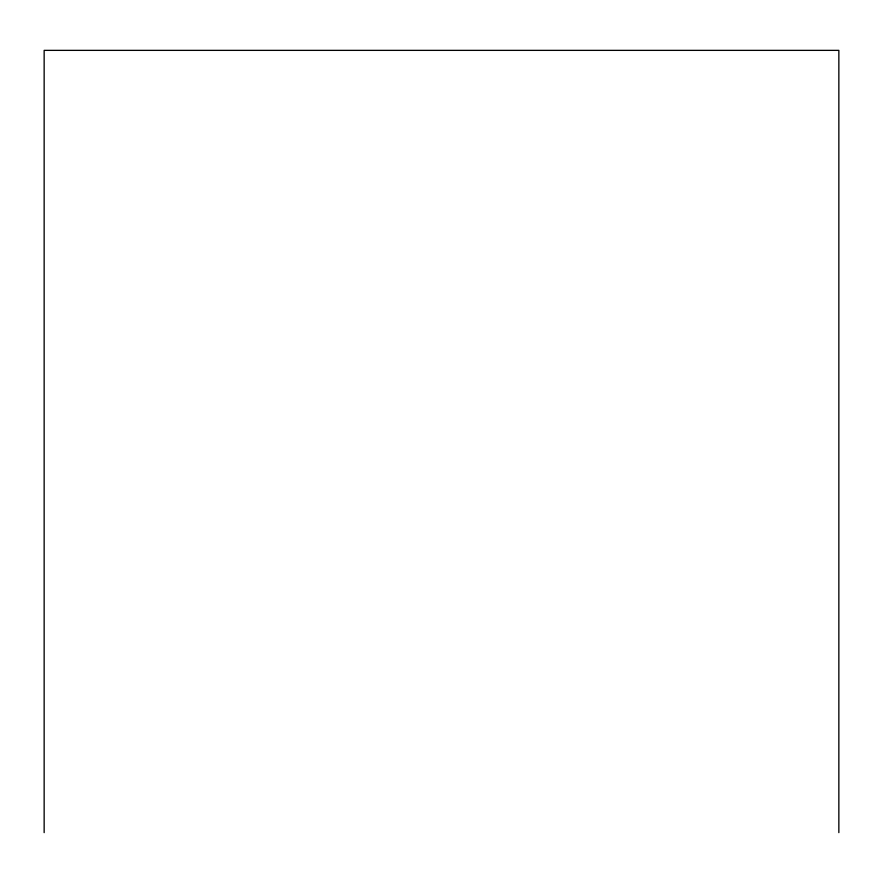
<?xml version="1.0" encoding="UTF-8"?>
<svg xmlns="http://www.w3.org/2000/svg" width="883" height="883" viewBox="0 0 883 883"><rect width="100%" height="100%" fill="white"/><g stroke="black" fill="none" stroke-linecap="round" stroke-linejoin="round"><path stroke-width="1.32" d="M838.85 832.636L838.85 50.364L44.15 50.364L44.15 832.636"/></g></svg>
